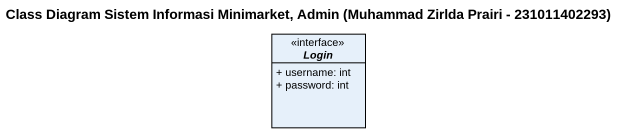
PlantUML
@startuml
title Class Diagram Sistem Informasi Minimarket, Admin (Muhammad Zirlda Prairi - 231011402293)
hide circle
hide empty members
skinparam classAttributeIconSize 0
interface Login {
  + username: int
  + password: int
}
@enduml
